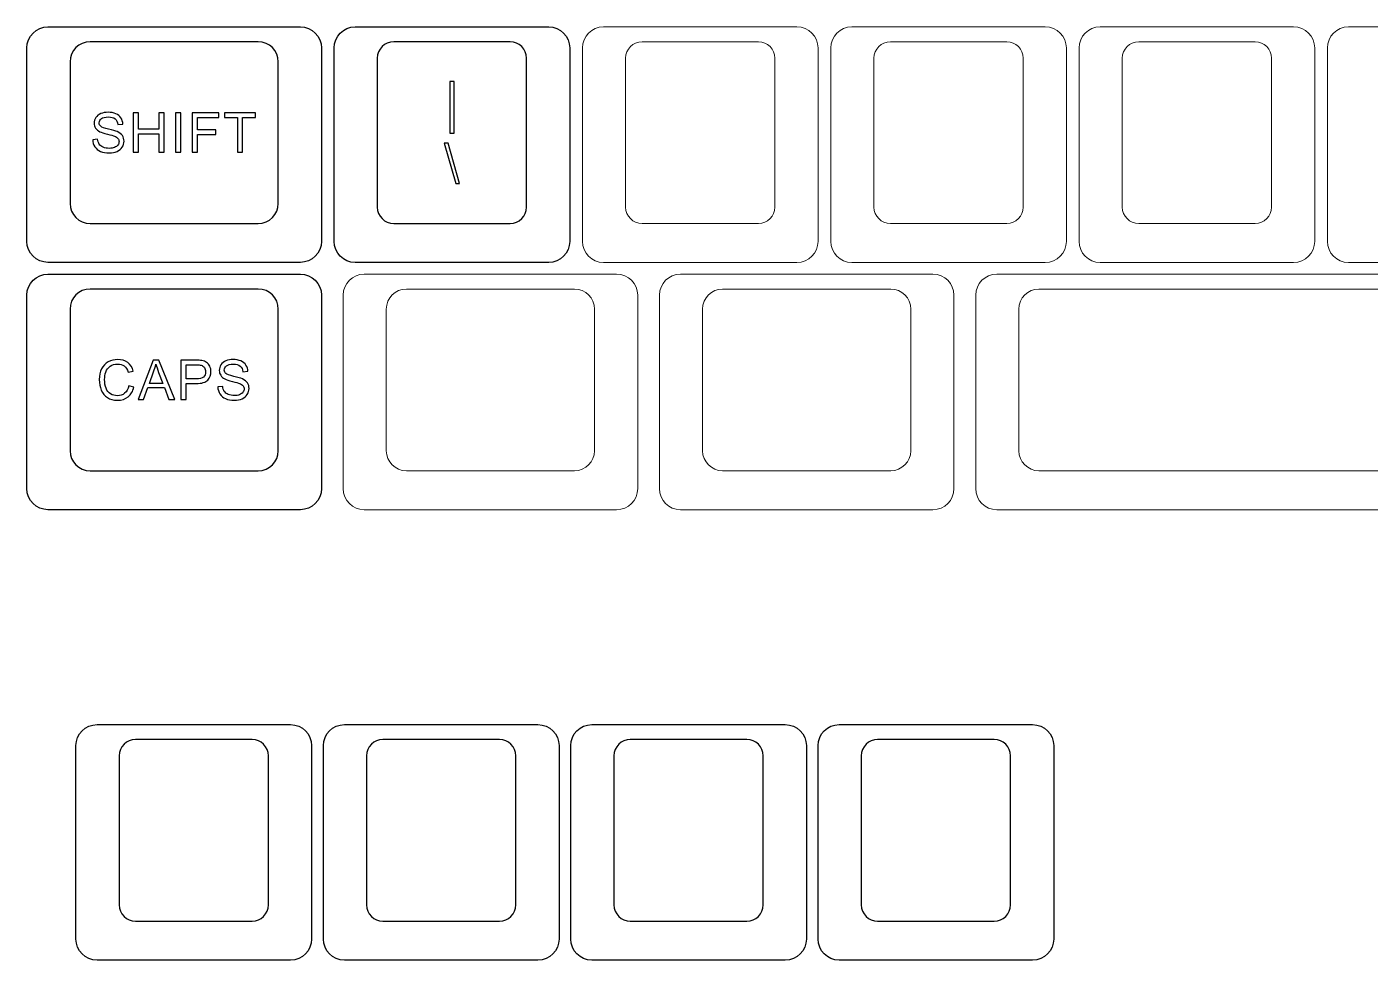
# Model space of a CAD drawing. Header units: millimetres. Extents: x -493 to 473, y -489 to 489.
# Drawn here: x 45.8 to 149.3, y -109 to -37.1 of the extents above; entities that cross this region are included whole.
import ezdxf

# ---------------------------------------------------------------- set-up
doc = ezdxf.new("R2010")
doc.units = ezdxf.units.MM
doc.header["$MEASUREMENT"] = 0
doc.layers.add('Layer 1', color=7, linetype='Continuous')

msp = doc.modelspace()

# ---------------------------------------------------------------- linework, layer by layer
at = {"layer": 'Layer 1', "color": 251}
for points in [[(47.423, -55.233), (47.423, -55.233), (66.8626, -55.233), (66.8626, -55.233), (66.8626, -55.233), (67.7558, -55.233), (68.4865, -54.5023), (68.4865, -53.6091), (68.4865, -53.6091), (68.4865, -53.6091), (68.4865, -38.7069), (68.4865, -38.7069), (68.4865, -38.7069), (68.4865, -37.8137), (67.7558, -37.083), (66.8626, -37.083), (66.8626, -37.083), (66.8626, -37.083), (47.423, -37.083), (47.423, -37.083), (47.423, -37.083), (46.5298, -37.083), (45.799, -37.8137), (45.799, -38.7069), (45.799, -38.7069), (45.799, -38.7069), (45.799, -53.6091), (45.799, -53.6091), (45.799, -53.6091), (45.799, -54.5023), (46.5298, -55.233), (47.423, -55.233)], [(50.6663, -38.233), (50.6663, -38.233), (63.6191, -38.233), (63.6191, -38.233), (63.6191, -38.233), (64.4674, -38.233), (65.1615, -38.927), (65.1615, -39.7753), (65.1615, -39.7753), (65.1615, -39.7753), (65.1615, -50.6906), (65.1615, -50.6906), (65.1615, -50.6906), (65.1615, -51.5389), (64.4674, -52.233), (63.6191, -52.233), (63.6191, -52.233), (63.6191, -52.233), (50.6663, -52.233), (50.6663, -52.233), (50.6663, -52.233), (49.818, -52.233), (49.1239, -51.5389), (49.1239, -50.6906), (49.1239, -50.6906), (49.1239, -50.6906), (49.1239, -39.7753), (49.1239, -39.7753), (49.1239, -39.7753), (49.1239, -38.927), (49.818, -38.233), (50.6663, -38.233)], [(47.423, -74.2832), (47.423, -74.2832), (66.8626, -74.2832), (66.8626, -74.2832), (66.8626, -74.2832), (67.7558, -74.2832), (68.4865, -73.5525), (68.4865, -72.6593), (68.4865, -72.6593), (68.4865, -72.6593), (68.4865, -57.7571), (68.4865, -57.7571), (68.4865, -57.7571), (68.4865, -56.8639), (67.7558, -56.1332), (66.8626, -56.1332), (66.8626, -56.1332), (66.8626, -56.1332), (47.423, -56.1332), (47.423, -56.1332), (47.423, -56.1332), (46.5298, -56.1332), (45.799, -56.8639), (45.799, -57.7571), (45.799, -57.7571), (45.799, -57.7571), (45.799, -72.6593), (45.799, -72.6593), (45.799, -72.6593), (45.799, -73.5525), (46.5298, -74.2832), (47.423, -74.2832)], [(50.6663, -57.2832), (50.6663, -57.2832), (63.6191, -57.2832), (63.6191, -57.2832), (63.6191, -57.2832), (64.4674, -57.2832), (65.1615, -57.9772), (65.1615, -58.8255), (65.1615, -58.8255), (65.1615, -58.8255), (65.1615, -69.7408), (65.1615, -69.7408), (65.1615, -69.7408), (65.1615, -70.5891), (64.4674, -71.2832), (63.6191, -71.2832), (63.6191, -71.2832), (63.6191, -71.2832), (50.6663, -71.2832), (50.6663, -71.2832), (50.6663, -71.2832), (49.818, -71.2832), (49.1239, -70.5891), (49.1239, -69.7408), (49.1239, -69.7408), (49.1239, -69.7408), (49.1239, -58.8255), (49.1239, -58.8255), (49.1239, -58.8255), (49.1239, -57.9772), (49.818, -57.2832), (50.6663, -57.2832)], [(51.207, -108.9894), (51.207, -108.9894), (66.1092, -108.9894), (66.1092, -108.9894), (66.1092, -108.9894), (67.0024, -108.9894), (67.7331, -108.2587), (67.7331, -107.3655), (67.7331, -107.3655), (67.7331, -107.3655), (67.7331, -92.4633), (67.7331, -92.4633), (67.7331, -92.4633), (67.7331, -91.5701), (67.0024, -90.8394), (66.1092, -90.8394), (66.1092, -90.8394), (66.1092, -90.8394), (51.207, -90.8394), (51.207, -90.8394), (51.207, -90.8394), (50.3138, -90.8394), (49.5831, -91.5701), (49.5831, -92.4633), (49.5831, -92.4633), (49.5831, -92.4633), (49.5831, -107.3655), (49.5831, -107.3655), (49.5831, -107.3655), (49.5831, -108.2587), (50.3138, -108.9894), (51.207, -108.9894)], [(70.257, -108.9894), (70.257, -108.9894), (85.1592, -108.9894), (85.1592, -108.9894), (85.1592, -108.9894), (86.0524, -108.9894), (86.7831, -108.2587), (86.7831, -107.3655), (86.7831, -107.3655), (86.7831, -107.3655), (86.7831, -92.4633), (86.7831, -92.4633), (86.7831, -92.4633), (86.7831, -91.5701), (86.0524, -90.8394), (85.1592, -90.8394), (85.1592, -90.8394), (85.1592, -90.8394), (70.257, -90.8394), (70.257, -90.8394), (70.257, -90.8394), (69.3638, -90.8394), (68.6331, -91.5701), (68.6331, -92.4633), (68.6331, -92.4633), (68.6331, -92.4633), (68.6331, -107.3655), (68.6331, -107.3655), (68.6331, -107.3655), (68.6331, -108.2587), (69.3638, -108.9894), (70.257, -108.9894)], [(89.307, -108.9894), (89.307, -108.9894), (104.2092, -108.9894), (104.2092, -108.9894), (104.2092, -108.9894), (105.1024, -108.9894), (105.8331, -108.2587), (105.8331, -107.3655), (105.8331, -107.3655), (105.8331, -107.3655), (105.8331, -92.4633), (105.8331, -92.4633), (105.8331, -92.4633), (105.8331, -91.5701), (105.1024, -90.8394), (104.2092, -90.8394), (104.2092, -90.8394), (104.2092, -90.8394), (89.307, -90.8394), (89.307, -90.8394), (89.307, -90.8394), (88.4138, -90.8394), (87.6831, -91.5701), (87.6831, -92.4633), (87.6831, -92.4633), (87.6831, -92.4633), (87.6831, -107.3655), (87.6831, -107.3655), (87.6831, -107.3655), (87.6831, -108.2587), (88.4138, -108.9894), (89.307, -108.9894)], [(108.357, -108.9894), (108.357, -108.9894), (123.2592, -108.9894), (123.2592, -108.9894), (123.2592, -108.9894), (124.1524, -108.9894), (124.8831, -108.2587), (124.8831, -107.3655), (124.8831, -107.3655), (124.8831, -107.3655), (124.8831, -92.4633), (124.8831, -92.4633), (124.8831, -92.4633), (124.8831, -91.5701), (124.1524, -90.8394), (123.2592, -90.8394), (123.2592, -90.8394), (123.2592, -90.8394), (108.357, -90.8394), (108.357, -90.8394), (108.357, -90.8394), (107.4638, -90.8394), (106.7331, -91.5701), (106.7331, -92.4633), (106.7331, -92.4633), (106.7331, -92.4633), (106.7331, -107.3655), (106.7331, -107.3655), (106.7331, -107.3655), (106.7331, -108.2587), (107.4638, -108.9894), (108.357, -108.9894)], [(54.175, -91.9894), (54.175, -91.9894), (63.1412, -91.9894), (63.1412, -91.9894), (63.1412, -91.9894), (63.8381, -91.9894), (64.4081, -92.5594), (64.4081, -93.2562), (64.4081, -93.2562), (64.4081, -93.2562), (64.4081, -104.7225), (64.4081, -104.7225), (64.4081, -104.7225), (64.4081, -105.4193), (63.8381, -105.9894), (63.1412, -105.9894), (63.1412, -105.9894), (63.1412, -105.9894), (54.175, -105.9894), (54.175, -105.9894), (54.175, -105.9894), (53.4781, -105.9894), (52.9081, -105.4193), (52.9081, -104.7225), (52.9081, -104.7225), (52.9081, -104.7225), (52.9081, -93.2562), (52.9081, -93.2562), (52.9081, -93.2562), (52.9081, -92.5594), (53.4781, -91.9894), (54.175, -91.9894)], [(73.225, -91.9894), (73.225, -91.9894), (82.1912, -91.9894), (82.1912, -91.9894), (82.1912, -91.9894), (82.8881, -91.9894), (83.4581, -92.5594), (83.4581, -93.2562), (83.4581, -93.2562), (83.4581, -93.2562), (83.4581, -104.7225), (83.4581, -104.7225), (83.4581, -104.7225), (83.4581, -105.4193), (82.8881, -105.9894), (82.1912, -105.9894), (82.1912, -105.9894), (82.1912, -105.9894), (73.225, -105.9894), (73.225, -105.9894), (73.225, -105.9894), (72.5281, -105.9894), (71.9581, -105.4193), (71.9581, -104.7225), (71.9581, -104.7225), (71.9581, -104.7225), (71.9581, -93.2562), (71.9581, -93.2562), (71.9581, -93.2562), (71.9581, -92.5594), (72.5281, -91.9894), (73.225, -91.9894)], [(92.275, -91.9894), (92.275, -91.9894), (101.2412, -91.9894), (101.2412, -91.9894), (101.2412, -91.9894), (101.9381, -91.9894), (102.5081, -92.5594), (102.5081, -93.2562), (102.5081, -93.2562), (102.5081, -93.2562), (102.5081, -104.7225), (102.5081, -104.7225), (102.5081, -104.7225), (102.5081, -105.4193), (101.9381, -105.9894), (101.2412, -105.9894), (101.2412, -105.9894), (101.2412, -105.9894), (92.275, -105.9894), (92.275, -105.9894), (92.275, -105.9894), (91.5781, -105.9894), (91.0081, -105.4193), (91.0081, -104.7225), (91.0081, -104.7225), (91.0081, -104.7225), (91.0081, -93.2562), (91.0081, -93.2562), (91.0081, -93.2562), (91.0081, -92.5594), (91.5781, -91.9894), (92.275, -91.9894)], [(111.325, -91.9894), (111.325, -91.9894), (120.2912, -91.9894), (120.2912, -91.9894), (120.2912, -91.9894), (120.9881, -91.9894), (121.5581, -92.5594), (121.5581, -93.2562), (121.5581, -93.2562), (121.5581, -93.2562), (121.5581, -104.7225), (121.5581, -104.7225), (121.5581, -104.7225), (121.5581, -105.4193), (120.9881, -105.9894), (120.2912, -105.9894), (120.2912, -105.9894), (120.2912, -105.9894), (111.325, -105.9894), (111.325, -105.9894), (111.325, -105.9894), (110.6281, -105.9894), (110.0581, -105.4193), (110.0581, -104.7225), (110.0581, -104.7225), (110.0581, -104.7225), (110.0581, -93.2562), (110.0581, -93.2562), (110.0581, -93.2562), (110.0581, -92.5594), (110.6281, -91.9894), (111.325, -91.9894)]]:
    msp.add_open_spline(points, degree=3, knots=[0, 0, 0, 0, 0.11111111, 0.11111111, 0.11111111, 0.11111111, 0.22222222, 0.22222222, 0.22222222, 0.22222222, 0.33333333, 0.33333333, 0.33333333, 0.33333333, 0.44444444, 0.44444444, 0.44444444, 0.44444444, 0.55555556, 0.55555556, 0.55555556, 0.55555556, 0.66666667, 0.66666667, 0.66666667, 0.66666667, 0.77777778, 0.77777778, 0.77777778, 0.77777778, 1, 1, 1, 1], dxfattribs=at)
at = {"layer": 'Layer 1', "color": 169}
msp.add_open_spline([(71.0854, -55.2332), (71.0854, -55.2332), (85.9876, -55.2332), (85.9876, -55.2332), (85.9876, -55.2332), (86.8808, -55.2332), (87.6115, -54.5025), (87.6115, -53.6093), (87.6115, -53.6093), (87.6115, -53.6093), (87.6115, -38.7071), (87.6115, -38.7071), (87.6115, -38.7071), (87.6115, -37.8139), (86.8808, -37.0832), (85.9876, -37.0832), (85.9876, -37.0832), (85.9876, -37.0832), (71.0854, -37.0832), (71.0854, -37.0832), (71.0854, -37.0832), (70.1922, -37.0832), (69.4615, -37.8139), (69.4615, -38.7071), (69.4615, -38.7071), (69.4615, -38.7071), (69.4615, -53.6093), (69.4615, -53.6093), (69.4615, -53.6093), (69.4615, -54.5025), (70.1922, -55.2332), (71.0854, -55.2332)], degree=3, knots=[0, 0, 0, 0, 0.11111111, 0.11111111, 0.11111111, 0.11111111, 0.22222222, 0.22222222, 0.22222222, 0.22222222, 0.33333333, 0.33333333, 0.33333333, 0.33333333, 0.44444444, 0.44444444, 0.44444444, 0.44444444, 0.55555556, 0.55555556, 0.55555556, 0.55555556, 0.66666667, 0.66666667, 0.66666667, 0.66666667, 0.77777778, 0.77777778, 0.77777778, 0.77777778, 1, 1, 1, 1], dxfattribs=at)
at = {"layer": 'Layer 1', "color": 250, "lineweight": 9}
for points in [[(90.2104, -55.2332), (90.2104, -55.2332), (105.1126, -55.2332), (105.1126, -55.2332), (105.1126, -55.2332), (106.0058, -55.2332), (106.7365, -54.5025), (106.7365, -53.6093), (106.7365, -53.6093), (106.7365, -53.6093), (106.7365, -38.7071), (106.7365, -38.7071), (106.7365, -38.7071), (106.7365, -37.8139), (106.0058, -37.0832), (105.1126, -37.0832), (105.1126, -37.0832), (105.1126, -37.0832), (90.2104, -37.0832), (90.2104, -37.0832), (90.2104, -37.0832), (89.3172, -37.0832), (88.5865, -37.8139), (88.5865, -38.7071), (88.5865, -38.7071), (88.5865, -38.7071), (88.5865, -53.6093), (88.5865, -53.6093), (88.5865, -53.6093), (88.5865, -54.5025), (89.3172, -55.2332), (90.2104, -55.2332)], [(109.3354, -55.2332), (109.3354, -55.2332), (124.2376, -55.2332), (124.2376, -55.2332), (124.2376, -55.2332), (125.1308, -55.2332), (125.8615, -54.5025), (125.8615, -53.6093), (125.8615, -53.6093), (125.8615, -53.6093), (125.8615, -38.7071), (125.8615, -38.7071), (125.8615, -38.7071), (125.8615, -37.8139), (125.1308, -37.0832), (124.2376, -37.0832), (124.2376, -37.0832), (124.2376, -37.0832), (109.3354, -37.0832), (109.3354, -37.0832), (109.3354, -37.0832), (108.4422, -37.0832), (107.7115, -37.8139), (107.7115, -38.7071), (107.7115, -38.7071), (107.7115, -38.7071), (107.7115, -53.6093), (107.7115, -53.6093), (107.7115, -53.6093), (107.7115, -54.5025), (108.4422, -55.2332), (109.3354, -55.2332)], [(128.4604, -55.2332), (128.4604, -55.2332), (143.3626, -55.2332), (143.3626, -55.2332), (143.3626, -55.2332), (144.2558, -55.2332), (144.9865, -54.5025), (144.9865, -53.6093), (144.9865, -53.6093), (144.9865, -53.6093), (144.9865, -38.7071), (144.9865, -38.7071), (144.9865, -38.7071), (144.9865, -37.8139), (144.2558, -37.0832), (143.3626, -37.0832), (143.3626, -37.0832), (143.3626, -37.0832), (128.4604, -37.0832), (128.4604, -37.0832), (128.4604, -37.0832), (127.5672, -37.0832), (126.8365, -37.8139), (126.8365, -38.7071), (126.8365, -38.7071), (126.8365, -38.7071), (126.8365, -53.6093), (126.8365, -53.6093), (126.8365, -53.6093), (126.8365, -54.5025), (127.5672, -55.2332), (128.4604, -55.2332)], [(147.5854, -55.2332), (147.5854, -55.2332), (162.4876, -55.2332), (162.4876, -55.2332), (162.4876, -55.2332), (163.3808, -55.2332), (164.1115, -54.5025), (164.1115, -53.6093), (164.1115, -53.6093), (164.1115, -53.6093), (164.1115, -38.7071), (164.1115, -38.7071), (164.1115, -38.7071), (164.1115, -37.8139), (163.3808, -37.0832), (162.4876, -37.0832), (162.4876, -37.0832), (162.4876, -37.0832), (147.5854, -37.0832), (147.5854, -37.0832), (147.5854, -37.0832), (146.6922, -37.0832), (145.9615, -37.8139), (145.9615, -38.7071), (145.9615, -38.7071), (145.9615, -38.7071), (145.9615, -53.6093), (145.9615, -53.6093), (145.9615, -53.6093), (145.9615, -54.5025), (146.6922, -55.2332), (147.5854, -55.2332)], [(93.1784, -38.2332), (93.1784, -38.2332), (102.1446, -38.2332), (102.1446, -38.2332), (102.1446, -38.2332), (102.8415, -38.2332), (103.4115, -38.8032), (103.4115, -39.5), (103.4115, -39.5), (103.4115, -39.5), (103.4115, -50.9663), (103.4115, -50.9663), (103.4115, -50.9663), (103.4115, -51.6631), (102.8415, -52.2332), (102.1446, -52.2332), (102.1446, -52.2332), (102.1446, -52.2332), (93.1784, -52.2332), (93.1784, -52.2332), (93.1784, -52.2332), (92.4815, -52.2332), (91.9115, -51.6631), (91.9115, -50.9663), (91.9115, -50.9663), (91.9115, -50.9663), (91.9115, -39.5), (91.9115, -39.5), (91.9115, -39.5), (91.9115, -38.8032), (92.4815, -38.2332), (93.1784, -38.2332)], [(112.3034, -38.2332), (112.3034, -38.2332), (121.2696, -38.2332), (121.2696, -38.2332), (121.2696, -38.2332), (121.9665, -38.2332), (122.5365, -38.8032), (122.5365, -39.5), (122.5365, -39.5), (122.5365, -39.5), (122.5365, -50.9663), (122.5365, -50.9663), (122.5365, -50.9663), (122.5365, -51.6631), (121.9665, -52.2332), (121.2696, -52.2332), (121.2696, -52.2332), (121.2696, -52.2332), (112.3034, -52.2332), (112.3034, -52.2332), (112.3034, -52.2332), (111.6065, -52.2332), (111.0365, -51.6631), (111.0365, -50.9663), (111.0365, -50.9663), (111.0365, -50.9663), (111.0365, -39.5), (111.0365, -39.5), (111.0365, -39.5), (111.0365, -38.8032), (111.6065, -38.2332), (112.3034, -38.2332)], [(131.4284, -38.2332), (131.4284, -38.2332), (140.3946, -38.2332), (140.3946, -38.2332), (140.3946, -38.2332), (141.0915, -38.2332), (141.6615, -38.8032), (141.6615, -39.5), (141.6615, -39.5), (141.6615, -39.5), (141.6615, -50.9663), (141.6615, -50.9663), (141.6615, -50.9663), (141.6615, -51.6631), (141.0915, -52.2332), (140.3946, -52.2332), (140.3946, -52.2332), (140.3946, -52.2332), (131.4284, -52.2332), (131.4284, -52.2332), (131.4284, -52.2332), (130.7315, -52.2332), (130.1615, -51.6631), (130.1615, -50.9663), (130.1615, -50.9663), (130.1615, -50.9663), (130.1615, -39.5), (130.1615, -39.5), (130.1615, -39.5), (130.1615, -38.8032), (130.7315, -38.2332), (131.4284, -38.2332)], [(71.7819, -74.2832), (71.7819, -74.2832), (91.2215, -74.2832), (91.2215, -74.2832), (91.2215, -74.2832), (92.1147, -74.2832), (92.8454, -73.5525), (92.8454, -72.6593), (92.8454, -72.6593), (92.8454, -72.6593), (92.8454, -57.7571), (92.8454, -57.7571), (92.8454, -57.7571), (92.8454, -56.8639), (92.1147, -56.1332), (91.2215, -56.1332), (91.2215, -56.1332), (91.2215, -56.1332), (71.7819, -56.1332), (71.7819, -56.1332), (71.7819, -56.1332), (70.8887, -56.1332), (70.1579, -56.8639), (70.1579, -57.7571), (70.1579, -57.7571), (70.1579, -57.7571), (70.1579, -72.6593), (70.1579, -72.6593), (70.1579, -72.6593), (70.1579, -73.5525), (70.8887, -74.2832), (71.7819, -74.2832)], [(96.1408, -74.2832), (96.1408, -74.2832), (115.5804, -74.2832), (115.5804, -74.2832), (115.5804, -74.2832), (116.4736, -74.2832), (117.2043, -73.5525), (117.2043, -72.6593), (117.2043, -72.6593), (117.2043, -72.6593), (117.2043, -57.7571), (117.2043, -57.7571), (117.2043, -57.7571), (117.2043, -56.8639), (116.4736, -56.1332), (115.5804, -56.1332), (115.5804, -56.1332), (115.5804, -56.1332), (96.1408, -56.1332), (96.1408, -56.1332), (96.1408, -56.1332), (95.2476, -56.1332), (94.5168, -56.8639), (94.5168, -57.7571), (94.5168, -57.7571), (94.5168, -57.7571), (94.5168, -72.6593), (94.5168, -72.6593), (94.5168, -72.6593), (94.5168, -73.5525), (95.2476, -74.2832), (96.1408, -74.2832)], [(120.4995, -74.2832), (120.4995, -74.2832), (230.6894, -74.2832), (230.6894, -74.2832), (230.6894, -74.2832), (231.5823, -74.2832), (232.3132, -73.5525), (232.3132, -72.6593), (232.3132, -72.6593), (232.3132, -72.6593), (232.3132, -57.7571), (232.3132, -57.7571), (232.3132, -57.7571), (232.3132, -56.8639), (231.5823, -56.1332), (230.6894, -56.1332), (230.6894, -56.1332), (230.6894, -56.1332), (120.4995, -56.1332), (120.4995, -56.1332), (120.4995, -56.1332), (119.6067, -56.1332), (118.8757, -56.8639), (118.8757, -57.7571), (118.8757, -57.7571), (118.8757, -57.7571), (118.8757, -72.6593), (118.8757, -72.6593), (118.8757, -72.6593), (118.8757, -73.5525), (119.6067, -74.2832), (120.4995, -74.2832)], [(75.0252, -57.2832), (75.0252, -57.2832), (87.978, -57.2832), (87.978, -57.2832), (87.978, -57.2832), (88.8263, -57.2832), (89.5204, -57.9772), (89.5204, -58.8255), (89.5204, -58.8255), (89.5204, -58.8255), (89.5204, -69.7408), (89.5204, -69.7408), (89.5204, -69.7408), (89.5204, -70.5891), (88.8263, -71.2832), (87.978, -71.2832), (87.978, -71.2832), (87.978, -71.2832), (75.0252, -71.2832), (75.0252, -71.2832), (75.0252, -71.2832), (74.1769, -71.2832), (73.4828, -70.5891), (73.4828, -69.7408), (73.4828, -69.7408), (73.4828, -69.7408), (73.4828, -58.8255), (73.4828, -58.8255), (73.4828, -58.8255), (73.4828, -57.9772), (74.1769, -57.2832), (75.0252, -57.2832)], [(99.3841, -57.2832), (99.3841, -57.2832), (112.3369, -57.2832), (112.3369, -57.2832), (112.3369, -57.2832), (113.1852, -57.2832), (113.8793, -57.9772), (113.8793, -58.8255), (113.8793, -58.8255), (113.8793, -58.8255), (113.8793, -69.7408), (113.8793, -69.7408), (113.8793, -69.7408), (113.8793, -70.5891), (113.1852, -71.2832), (112.3369, -71.2832), (112.3369, -71.2832), (112.3369, -71.2832), (99.3841, -71.2832), (99.3841, -71.2832), (99.3841, -71.2832), (98.5358, -71.2832), (97.8417, -70.5891), (97.8417, -69.7408), (97.8417, -69.7408), (97.8417, -69.7408), (97.8417, -58.8255), (97.8417, -58.8255), (97.8417, -58.8255), (97.8417, -57.9772), (98.5358, -57.2832), (99.3841, -57.2832)], [(123.7427, -57.2832), (123.7427, -57.2832), (227.4462, -57.2832), (227.4462, -57.2832), (227.4462, -57.2832), (228.2938, -57.2832), (228.9882, -57.9772), (228.9882, -58.8255), (228.9882, -58.8255), (228.9882, -58.8255), (228.9882, -69.7408), (228.9882, -69.7408), (228.9882, -69.7408), (228.9882, -70.5891), (228.2938, -71.2832), (227.4462, -71.2832), (227.4462, -71.2832), (227.4462, -71.2832), (123.7427, -71.2832), (123.7427, -71.2832), (123.7427, -71.2832), (122.8951, -71.2832), (122.2007, -70.5891), (122.2007, -69.7408), (122.2007, -69.7408), (122.2007, -69.7408), (122.2007, -58.8255), (122.2007, -58.8255), (122.2007, -58.8255), (122.2007, -57.9772), (122.8951, -57.2832), (123.7427, -57.2832)]]:
    msp.add_open_spline(points, degree=3, knots=[0, 0, 0, 0, 0.11111111, 0.11111111, 0.11111111, 0.11111111, 0.22222222, 0.22222222, 0.22222222, 0.22222222, 0.33333333, 0.33333333, 0.33333333, 0.33333333, 0.44444444, 0.44444444, 0.44444444, 0.44444444, 0.55555556, 0.55555556, 0.55555556, 0.55555556, 0.66666667, 0.66666667, 0.66666667, 0.66666667, 0.77777778, 0.77777778, 0.77777778, 0.77777778, 1, 1, 1, 1], dxfattribs=at)
at = {"layer": 'Layer 1', "color": 159}
msp.add_open_spline([(74.0534, -38.2332), (74.0534, -38.2332), (83.0196, -38.2332), (83.0196, -38.2332), (83.0196, -38.2332), (83.7165, -38.2332), (84.2865, -38.8032), (84.2865, -39.5), (84.2865, -39.5), (84.2865, -39.5), (84.2865, -50.9663), (84.2865, -50.9663), (84.2865, -50.9663), (84.2865, -51.6631), (83.7165, -52.2332), (83.0196, -52.2332), (83.0196, -52.2332), (83.0196, -52.2332), (74.0534, -52.2332), (74.0534, -52.2332), (74.0534, -52.2332), (73.3565, -52.2332), (72.7865, -51.6631), (72.7865, -50.9663), (72.7865, -50.9663), (72.7865, -50.9663), (72.7865, -39.5), (72.7865, -39.5), (72.7865, -39.5), (72.7865, -38.8032), (73.3565, -38.2332), (74.0534, -38.2332)], degree=3, knots=[0, 0, 0, 0, 0.11111111, 0.11111111, 0.11111111, 0.11111111, 0.22222222, 0.22222222, 0.22222222, 0.22222222, 0.33333333, 0.33333333, 0.33333333, 0.33333333, 0.44444444, 0.44444444, 0.44444444, 0.44444444, 0.55555556, 0.55555556, 0.55555556, 0.55555556, 0.66666667, 0.66666667, 0.66666667, 0.66666667, 0.77777778, 0.77777778, 0.77777778, 0.77777778, 1, 1, 1, 1], dxfattribs=at)
at = {"layer": 'Layer 1', "color": 132}
for points, knots in [([(78.3742, -45.2731), (78.3742, -45.2731), (78.3742, -41.3023), (78.3742, -41.3023), (78.3742, -41.3023), (78.3742, -41.3023), (78.7001, -41.3023), (78.7001, -41.3023), (78.7001, -41.3023), (78.7001, -41.3023), (78.7001, -45.2731), (78.7001, -45.2731), (78.7001, -45.2731), (78.7001, -45.2731), (78.3742, -45.2731), (78.3742, -45.2731)], [0, 0, 0, 0, 0.2, 0.2, 0.2, 0.2, 0.4, 0.4, 0.4, 0.4, 0.6, 0.6, 0.6, 0.6, 1, 1, 1, 1]), ([(50.8721, -45.7748), (50.8721, -45.7748), (51.2489, -45.741), (51.2489, -45.741), (51.2489, -45.741), (51.2665, -45.8934), (51.3082, -46.0183), (51.3738, -46.1163), (51.3738, -46.1163), (51.4394, -46.2137), (51.541, -46.2927), (51.6786, -46.3534), (51.6786, -46.3534), (51.8162, -46.4134), (51.9714, -46.4437), (52.1435, -46.4437), (52.1435, -46.4437), (52.2966, -46.4437), (52.4314, -46.4211), (52.5485, -46.3753), (52.5485, -46.3753), (52.6656, -46.3294), (52.7524, -46.2666), (52.8096, -46.1869), (52.8096, -46.1869), (52.8667, -46.1072), (52.8956, -46.0204), (52.8956, -45.9272), (52.8956, -45.9272), (52.8956, -45.8327), (52.8681, -45.7501), (52.8131, -45.6789), (52.8131, -45.6789), (52.7581, -45.6083), (52.6671, -45.5491), (52.5401, -45.5004), (52.5401, -45.5004), (52.4589, -45.4693), (52.279, -45.4199), (52.0003, -45.3529), (52.0003, -45.3529), (51.7216, -45.2859), (51.5269, -45.2231), (51.4154, -45.1638), (51.4154, -45.1638), (51.2708, -45.0876), (51.1635, -44.9931), (51.093, -44.8809), (51.093, -44.8809), (51.0217, -44.7687), (50.9864, -44.6424), (50.9864, -44.5034), (50.9864, -44.5034), (50.9864, -44.3496), (51.0302, -44.2064), (51.117, -44.0738), (51.117, -44.0738), (51.2037, -43.9404), (51.33, -43.8395), (51.4972, -43.7704), (51.4972, -43.7704), (51.6638, -43.7012), (51.8493, -43.6667), (52.0532, -43.6667), (52.0532, -43.6667), (52.2776, -43.6667), (52.4758, -43.7026), (52.6473, -43.7753), (52.6473, -43.7753), (52.8187, -43.8473), (52.9507, -43.9538), (53.0431, -44.0949), (53.0431, -44.0949), (53.1355, -44.2353), (53.1849, -44.3948), (53.192, -44.5726), (53.192, -44.5726), (53.192, -44.5726), (52.8067, -44.6022), (52.8067, -44.6022), (52.8067, -44.6022), (52.7863, -44.411), (52.7164, -44.2664), (52.5972, -44.169), (52.5972, -44.169), (52.478, -44.0709), (52.3016, -44.0223), (52.0687, -44.0223), (52.0687, -44.0223), (51.826, -44.0223), (51.6489, -44.0667), (51.5382, -44.1556), (51.5382, -44.1556), (51.4274, -44.2445), (51.3717, -44.3517), (51.3717, -44.4773), (51.3717, -44.4773), (51.3717, -44.586), (51.4112, -44.6756), (51.4895, -44.7461), (51.4895, -44.7461), (51.5671, -44.816), (51.7682, -44.8887), (52.0941, -44.962), (52.0941, -44.962), (52.4201, -45.0361), (52.6438, -45.1003), (52.7651, -45.1554), (52.7651, -45.1554), (52.9408, -45.2365), (53.0713, -45.3388), (53.1553, -45.4637), (53.1553, -45.4637), (53.2393, -45.5879), (53.2809, -45.7311), (53.2809, -45.8934), (53.2809, -45.8934), (53.2809, -46.0549), (53.235, -46.2059), (53.1426, -46.3485), (53.1426, -46.3485), (53.0502, -46.491), (52.9182, -46.6017), (52.7454, -46.6808), (52.7454, -46.6808), (52.5725, -46.7598), (52.3785, -46.7993), (52.1619, -46.7993), (52.1619, -46.7993), (51.8881, -46.7993), (51.6588, -46.7591), (51.474, -46.6794), (51.474, -46.6794), (51.2884, -46.5996), (51.1438, -46.4797), (51.0386, -46.3188), (51.0386, -46.3188), (50.9328, -46.1587), (50.8778, -45.9773), (50.8721, -45.7748)], [0, 0, 0, 0, 0.02777778, 0.02777778, 0.02777778, 0.02777778, 0.05555556, 0.05555556, 0.05555556, 0.05555556, 0.08333333, 0.08333333, 0.08333333, 0.08333333, 0.11111111, 0.11111111, 0.11111111, 0.11111111, 0.13888889, 0.13888889, 0.13888889, 0.13888889, 0.16666667, 0.16666667, 0.16666667, 0.16666667, 0.19444444, 0.19444444, 0.19444444, 0.19444444, 0.22222222, 0.22222222, 0.22222222, 0.22222222, 0.25, 0.25, 0.25, 0.25, 0.27777778, 0.27777778, 0.27777778, 0.27777778, 0.30555556, 0.30555556, 0.30555556, 0.30555556, 0.33333333, 0.33333333, 0.33333333, 0.33333333, 0.36111111, 0.36111111, 0.36111111, 0.36111111, 0.38888889, 0.38888889, 0.38888889, 0.38888889, 0.41666667, 0.41666667, 0.41666667, 0.41666667, 0.44444444, 0.44444444, 0.44444444, 0.44444444, 0.47222222, 0.47222222, 0.47222222, 0.47222222, 0.5, 0.5, 0.5, 0.5, 0.52777778, 0.52777778, 0.52777778, 0.52777778, 0.55555556, 0.55555556, 0.55555556, 0.55555556, 0.58333333, 0.58333333, 0.58333333, 0.58333333, 0.61111111, 0.61111111, 0.61111111, 0.61111111, 0.63888889, 0.63888889, 0.63888889, 0.63888889, 0.66666667, 0.66666667, 0.66666667, 0.66666667, 0.69444444, 0.69444444, 0.69444444, 0.69444444, 0.72222222, 0.72222222, 0.72222222, 0.72222222, 0.75, 0.75, 0.75, 0.75, 0.77777778, 0.77777778, 0.77777778, 0.77777778, 0.80555556, 0.80555556, 0.80555556, 0.80555556, 0.83333333, 0.83333333, 0.83333333, 0.83333333, 0.86111111, 0.86111111, 0.86111111, 0.86111111, 0.88888889, 0.88888889, 0.88888889, 0.88888889, 0.91666667, 0.91666667, 0.91666667, 0.91666667, 0.94444444, 0.94444444, 0.94444444, 0.94444444, 1, 1, 1, 1]), ([(53.9928, -46.7485), (53.9928, -46.7485), (53.9928, -43.7175), (53.9928, -43.7175), (53.9928, -43.7175), (53.9928, -43.7175), (54.395, -43.7175), (54.395, -43.7175), (54.395, -43.7175), (54.395, -43.7175), (54.395, -44.9663), (54.395, -44.9663), (54.395, -44.9663), (54.395, -44.9663), (55.9613, -44.9663), (55.9613, -44.9663), (55.9613, -44.9663), (55.9613, -44.9663), (55.9613, -43.7175), (55.9613, -43.7175), (55.9613, -43.7175), (55.9613, -43.7175), (56.3634, -43.7175), (56.3634, -43.7175), (56.3634, -43.7175), (56.3634, -43.7175), (56.3634, -46.7485), (56.3634, -46.7485), (56.3634, -46.7485), (56.3634, -46.7485), (55.9613, -46.7485), (55.9613, -46.7485), (55.9613, -46.7485), (55.9613, -46.7485), (55.9613, -45.3219), (55.9613, -45.3219), (55.9613, -45.3219), (55.9613, -45.3219), (54.395, -45.3219), (54.395, -45.3219), (54.395, -45.3219), (54.395, -45.3219), (54.395, -46.7485), (54.395, -46.7485), (54.395, -46.7485), (54.395, -46.7485), (53.9928, -46.7485), (53.9928, -46.7485)], [0, 0, 0, 0, 0.07692308, 0.07692308, 0.07692308, 0.07692308, 0.15384615, 0.15384615, 0.15384615, 0.15384615, 0.23076923, 0.23076923, 0.23076923, 0.23076923, 0.30769231, 0.30769231, 0.30769231, 0.30769231, 0.38461538, 0.38461538, 0.38461538, 0.38461538, 0.46153846, 0.46153846, 0.46153846, 0.46153846, 0.53846154, 0.53846154, 0.53846154, 0.53846154, 0.61538462, 0.61538462, 0.61538462, 0.61538462, 0.69230769, 0.69230769, 0.69230769, 0.69230769, 0.76923077, 0.76923077, 0.76923077, 0.76923077, 0.84615385, 0.84615385, 0.84615385, 0.84615385, 1, 1, 1, 1]), ([(57.2496, -46.7485), (57.2496, -46.7485), (57.2496, -43.7175), (57.2496, -43.7175), (57.2496, -43.7175), (57.2496, -43.7175), (57.6518, -43.7175), (57.6518, -43.7175), (57.6518, -43.7175), (57.6518, -43.7175), (57.6518, -46.7485), (57.6518, -46.7485), (57.6518, -46.7485), (57.6518, -46.7485), (57.2496, -46.7485), (57.2496, -46.7485)], [0, 0, 0, 0, 0.2, 0.2, 0.2, 0.2, 0.4, 0.4, 0.4, 0.4, 0.6, 0.6, 0.6, 0.6, 1, 1, 1, 1]), ([(58.528, -46.7485), (58.528, -46.7485), (58.528, -43.7175), (58.528, -43.7175), (58.528, -43.7175), (58.528, -43.7175), (60.5727, -43.7175), (60.5727, -43.7175), (60.5727, -43.7175), (60.5727, -43.7175), (60.5727, -44.0731), (60.5727, -44.0731), (60.5727, -44.0731), (60.5727, -44.0731), (58.9302, -44.0731), (58.9302, -44.0731), (58.9302, -44.0731), (58.9302, -44.0731), (58.9302, -45.0171), (58.9302, -45.0171), (58.9302, -45.0171), (58.9302, -45.0171), (60.3526, -45.0171), (60.3526, -45.0171), (60.3526, -45.0171), (60.3526, -45.0171), (60.3526, -45.3727), (60.3526, -45.3727), (60.3526, -45.3727), (60.3526, -45.3727), (58.9302, -45.3727), (58.9302, -45.3727), (58.9302, -45.3727), (58.9302, -45.3727), (58.9302, -46.7485), (58.9302, -46.7485), (58.9302, -46.7485), (58.9302, -46.7485), (58.528, -46.7485), (58.528, -46.7485)], [0, 0, 0, 0, 0.09090909, 0.09090909, 0.09090909, 0.09090909, 0.18181818, 0.18181818, 0.18181818, 0.18181818, 0.27272727, 0.27272727, 0.27272727, 0.27272727, 0.36363636, 0.36363636, 0.36363636, 0.36363636, 0.45454545, 0.45454545, 0.45454545, 0.45454545, 0.54545455, 0.54545455, 0.54545455, 0.54545455, 0.63636364, 0.63636364, 0.63636364, 0.63636364, 0.72727273, 0.72727273, 0.72727273, 0.72727273, 0.81818182, 0.81818182, 0.81818182, 0.81818182, 1, 1, 1, 1]), ([(62.012, -46.7485), (62.012, -46.7485), (62.012, -44.0731), (62.012, -44.0731), (62.012, -44.0731), (62.012, -44.0731), (61.013, -44.0731), (61.013, -44.0731), (61.013, -44.0731), (61.013, -44.0731), (61.013, -43.7175), (61.013, -43.7175), (61.013, -43.7175), (61.013, -43.7175), (63.4132, -43.7175), (63.4132, -43.7175), (63.4132, -43.7175), (63.4132, -43.7175), (63.4132, -44.0731), (63.4132, -44.0731), (63.4132, -44.0731), (63.4132, -44.0731), (62.4142, -44.0731), (62.4142, -44.0731), (62.4142, -44.0731), (62.4142, -44.0731), (62.4142, -46.7485), (62.4142, -46.7485), (62.4142, -46.7485), (62.4142, -46.7485), (62.012, -46.7485), (62.012, -46.7485)], [0, 0, 0, 0, 0.11111111, 0.11111111, 0.11111111, 0.11111111, 0.22222222, 0.22222222, 0.22222222, 0.22222222, 0.33333333, 0.33333333, 0.33333333, 0.33333333, 0.44444444, 0.44444444, 0.44444444, 0.44444444, 0.55555556, 0.55555556, 0.55555556, 0.55555556, 0.66666667, 0.66666667, 0.66666667, 0.66666667, 0.77777778, 0.77777778, 0.77777778, 0.77777778, 1, 1, 1, 1]), ([(78.8257, -49.1642), (78.8257, -49.1642), (77.9494, -46.0316), (77.9494, -46.0316), (77.9494, -46.0316), (77.9494, -46.0316), (78.2472, -46.0316), (78.2472, -46.0316), (78.2472, -46.0316), (78.2472, -46.0316), (79.1235, -49.1642), (79.1235, -49.1642), (79.1235, -49.1642), (79.1235, -49.1642), (78.8257, -49.1642), (78.8257, -49.1642)], [0, 0, 0, 0, 0.2, 0.2, 0.2, 0.2, 0.4, 0.4, 0.4, 0.4, 0.6, 0.6, 0.6, 0.6, 1, 1, 1, 1]), ([(53.6445, -64.7354), (53.6445, -64.7354), (54.0467, -64.837), (54.0467, -64.837), (54.0467, -64.837), (53.9628, -65.1665), (53.8118, -65.417), (53.5937, -65.5899), (53.5937, -65.5899), (53.3757, -65.7627), (53.109, -65.8495), (52.7937, -65.8495), (52.7937, -65.8495), (52.4677, -65.8495), (52.2024, -65.7832), (51.9978, -65.6498), (51.9978, -65.6498), (51.7932, -65.5172), (51.638, -65.3246), (51.5314, -65.0727), (51.5314, -65.0727), (51.4249, -64.8201), (51.3713, -64.5499), (51.3713, -64.2606), (51.3713, -64.2606), (51.3713, -63.9452), (51.4312, -63.6701), (51.5519, -63.4351), (51.5519, -63.4351), (51.6725, -63.2002), (51.844, -63.0217), (52.0662, -62.8996), (52.0662, -62.8996), (52.2885, -62.7775), (52.5333, -62.7169), (52.8, -62.7169), (52.8, -62.7169), (53.1034, -62.7169), (53.3581, -62.7938), (53.5641, -62.9483), (53.5641, -62.9483), (53.7708, -63.1028), (53.9148, -63.3194), (53.9959, -63.5988), (53.9959, -63.5988), (53.9959, -63.5988), (53.6022, -63.6919), (53.6022, -63.6919), (53.6022, -63.6919), (53.5324, -63.4718), (53.4301, -63.3109), (53.2967, -63.2107), (53.2967, -63.2107), (53.1634, -63.1098), (52.9954, -63.0598), (52.7929, -63.0598), (52.7929, -63.0598), (52.5608, -63.0598), (52.3661, -63.1155), (52.2102, -63.227), (52.2102, -63.227), (52.0542, -63.3384), (51.9442, -63.4887), (51.8814, -63.6764), (51.8814, -63.6764), (51.8179, -63.8648), (51.7861, -64.0588), (51.7861, -64.2585), (51.7861, -64.2585), (51.7861, -64.516), (51.8235, -64.7411), (51.8983, -64.933), (51.8983, -64.933), (51.9731, -65.1256), (52.0895, -65.2688), (52.2476, -65.3641), (52.2476, -65.3641), (52.4056, -65.4593), (52.5763, -65.5066), (52.7605, -65.5066), (52.7605, -65.5066), (52.9849, -65.5066), (53.1739, -65.4417), (53.3292, -65.3126), (53.3292, -65.3126), (53.4844, -65.1828), (53.5895, -64.9908), (53.6445, -64.7354)], [0, 0, 0, 0, 0.04347826, 0.04347826, 0.04347826, 0.04347826, 0.08695652, 0.08695652, 0.08695652, 0.08695652, 0.13043478, 0.13043478, 0.13043478, 0.13043478, 0.17391304, 0.17391304, 0.17391304, 0.17391304, 0.2173913, 0.2173913, 0.2173913, 0.2173913, 0.26086957, 0.26086957, 0.26086957, 0.26086957, 0.30434783, 0.30434783, 0.30434783, 0.30434783, 0.34782609, 0.34782609, 0.34782609, 0.34782609, 0.39130435, 0.39130435, 0.39130435, 0.39130435, 0.43478261, 0.43478261, 0.43478261, 0.43478261, 0.47826087, 0.47826087, 0.47826087, 0.47826087, 0.52173913, 0.52173913, 0.52173913, 0.52173913, 0.56521739, 0.56521739, 0.56521739, 0.56521739, 0.60869565, 0.60869565, 0.60869565, 0.60869565, 0.65217391, 0.65217391, 0.65217391, 0.65217391, 0.69565217, 0.69565217, 0.69565217, 0.69565217, 0.73913043, 0.73913043, 0.73913043, 0.73913043, 0.7826087, 0.7826087, 0.7826087, 0.7826087, 0.82608696, 0.82608696, 0.82608696, 0.82608696, 0.86956522, 0.86956522, 0.86956522, 0.86956522, 0.91304348, 0.91304348, 0.91304348, 0.91304348, 1, 1, 1, 1]), ([(54.3593, -65.7987), (54.3593, -65.7987), (55.522, -62.7677), (55.522, -62.7677), (55.522, -62.7677), (55.522, -62.7677), (55.963, -62.7677), (55.963, -62.7677), (55.963, -62.7677), (55.963, -62.7677), (57.197, -65.7987), (57.197, -65.7987), (57.197, -65.7987), (57.197, -65.7987), (56.7405, -65.7987), (56.7405, -65.7987), (56.7405, -65.7987), (56.7405, -65.7987), (56.3898, -64.8801), (56.3898, -64.8801), (56.3898, -64.8801), (56.3898, -64.8801), (55.1135, -64.8801), (55.1135, -64.8801), (55.1135, -64.8801), (55.1135, -64.8801), (54.7847, -65.7987), (54.7847, -65.7987), (54.7847, -65.7987), (54.7847, -65.7987), (54.3593, -65.7987), (54.3593, -65.7987)], [0, 0, 0, 0, 0.11111111, 0.11111111, 0.11111111, 0.11111111, 0.22222222, 0.22222222, 0.22222222, 0.22222222, 0.33333333, 0.33333333, 0.33333333, 0.33333333, 0.44444444, 0.44444444, 0.44444444, 0.44444444, 0.55555556, 0.55555556, 0.55555556, 0.55555556, 0.66666667, 0.66666667, 0.66666667, 0.66666667, 0.77777778, 0.77777778, 0.77777778, 0.77777778, 1, 1, 1, 1]), ([(55.2313, -64.5541), (55.2313, -64.5541), (56.2642, -64.5541), (56.2642, -64.5541), (56.2642, -64.5541), (56.2642, -64.5541), (55.9481, -63.7138), (55.9481, -63.7138), (55.9481, -63.7138), (55.8529, -63.4584), (55.7809, -63.2474), (55.7308, -63.0809), (55.7308, -63.0809), (55.6892, -63.2785), (55.6335, -63.4725), (55.5636, -63.6644), (55.5636, -63.6644), (55.5636, -63.6644), (55.2313, -64.5541), (55.2313, -64.5541)], [0, 0, 0, 0, 0.16666667, 0.16666667, 0.16666667, 0.16666667, 0.33333333, 0.33333333, 0.33333333, 0.33333333, 0.5, 0.5, 0.5, 0.5, 0.66666667, 0.66666667, 0.66666667, 0.66666667, 1, 1, 1, 1]), ([(57.6641, -65.7987), (57.6641, -65.7987), (57.6641, -62.7677), (57.6641, -62.7677), (57.6641, -62.7677), (57.6641, -62.7677), (58.8085, -62.7677), (58.8085, -62.7677), (58.8085, -62.7677), (59.0095, -62.7677), (59.1634, -62.7775), (59.2699, -62.7966), (59.2699, -62.7966), (59.4188, -62.8213), (59.5436, -62.8686), (59.6445, -62.9377), (59.6445, -62.9377), (59.7454, -63.0075), (59.8266, -63.1049), (59.888, -63.2298), (59.888, -63.2298), (59.9493, -63.3547), (59.9797, -63.4923), (59.9797, -63.6425), (59.9797, -63.6425), (59.9797, -63.8994), (59.8978, -64.1174), (59.7334, -64.2952), (59.7334, -64.2952), (59.5698, -64.4737), (59.2727, -64.5626), (58.8437, -64.5626), (58.8437, -64.5626), (58.8437, -64.5626), (58.0662, -64.5626), (58.0662, -64.5626), (58.0662, -64.5626), (58.0662, -64.5626), (58.0662, -65.7987), (58.0662, -65.7987), (58.0662, -65.7987), (58.0662, -65.7987), (57.6641, -65.7987), (57.6641, -65.7987)], [0, 0, 0, 0, 0.08333333, 0.08333333, 0.08333333, 0.08333333, 0.16666667, 0.16666667, 0.16666667, 0.16666667, 0.25, 0.25, 0.25, 0.25, 0.33333333, 0.33333333, 0.33333333, 0.33333333, 0.41666667, 0.41666667, 0.41666667, 0.41666667, 0.5, 0.5, 0.5, 0.5, 0.58333333, 0.58333333, 0.58333333, 0.58333333, 0.66666667, 0.66666667, 0.66666667, 0.66666667, 0.75, 0.75, 0.75, 0.75, 0.83333333, 0.83333333, 0.83333333, 0.83333333, 1, 1, 1, 1]), ([(60.5053, -64.825), (60.5053, -64.825), (60.8821, -64.7912), (60.8821, -64.7912), (60.8821, -64.7912), (60.8997, -64.9436), (60.9414, -65.0685), (61.007, -65.1665), (61.007, -65.1665), (61.0726, -65.2639), (61.1742, -65.3429), (61.3118, -65.4036), (61.3118, -65.4036), (61.4494, -65.4636), (61.6046, -65.4939), (61.7767, -65.4939), (61.7767, -65.4939), (61.9298, -65.4939), (62.0646, -65.4713), (62.1817, -65.4255), (62.1817, -65.4255), (62.2988, -65.3796), (62.3856, -65.3168), (62.4428, -65.2371), (62.4428, -65.2371), (62.4999, -65.1574), (62.5288, -65.0706), (62.5288, -64.9774), (62.5288, -64.9774), (62.5288, -64.8829), (62.5013, -64.8003), (62.4463, -64.7291), (62.4463, -64.7291), (62.3913, -64.6585), (62.3003, -64.5993), (62.1733, -64.5506), (62.1733, -64.5506), (62.0921, -64.5195), (61.9122, -64.4701), (61.6335, -64.4031), (61.6335, -64.4031), (61.3548, -64.3361), (61.1601, -64.2733), (61.0486, -64.214), (61.0486, -64.214), (60.904, -64.1378), (60.7967, -64.0433), (60.7262, -63.9311), (60.7262, -63.9311), (60.6549, -63.8189), (60.6196, -63.6926), (60.6196, -63.5536), (60.6196, -63.5536), (60.6196, -63.3998), (60.6634, -63.2566), (60.7502, -63.124), (60.7502, -63.124), (60.8369, -62.9906), (60.9632, -62.8897), (61.1304, -62.8206), (61.1304, -62.8206), (61.297, -62.7514), (61.4825, -62.7169), (61.6864, -62.7169), (61.6864, -62.7169), (61.9108, -62.7169), (62.109, -62.7528), (62.2805, -62.8255), (62.2805, -62.8255), (62.4519, -62.8975), (62.5839, -63.004), (62.6763, -63.1451), (62.6763, -63.1451), (62.7687, -63.2855), (62.8181, -63.445), (62.8252, -63.6228), (62.8252, -63.6228), (62.8252, -63.6228), (62.4399, -63.6524), (62.4399, -63.6524), (62.4399, -63.6524), (62.4195, -63.4612), (62.3496, -63.3166), (62.2304, -63.2192), (62.2304, -63.2192), (62.1112, -63.1211), (61.9348, -63.0725), (61.7019, -63.0725), (61.7019, -63.0725), (61.4592, -63.0725), (61.2821, -63.1169), (61.1714, -63.2058), (61.1714, -63.2058), (61.0606, -63.2947), (61.0049, -63.4019), (61.0049, -63.5275), (61.0049, -63.5275), (61.0049, -63.6362), (61.0444, -63.7258), (61.1227, -63.7963), (61.1227, -63.7963), (61.2003, -63.8662), (61.4014, -63.9389), (61.7273, -64.0122), (61.7273, -64.0122), (62.0533, -64.0863), (62.277, -64.1505), (62.3983, -64.2056), (62.3983, -64.2056), (62.574, -64.2867), (62.7045, -64.389), (62.7885, -64.5139), (62.7885, -64.5139), (62.8725, -64.6381), (62.9141, -64.7813), (62.9141, -64.9436), (62.9141, -64.9436), (62.9141, -65.1051), (62.8682, -65.2561), (62.7758, -65.3987), (62.7758, -65.3987), (62.6834, -65.5412), (62.5514, -65.6519), (62.3786, -65.731), (62.3786, -65.731), (62.2057, -65.81), (62.0117, -65.8495), (61.7951, -65.8495), (61.7951, -65.8495), (61.5213, -65.8495), (61.292, -65.8093), (61.1072, -65.7296), (61.1072, -65.7296), (60.9216, -65.6498), (60.777, -65.5299), (60.6718, -65.369), (60.6718, -65.369), (60.566, -65.2089), (60.511, -65.0275), (60.5053, -64.825)], [0, 0, 0, 0, 0.02777778, 0.02777778, 0.02777778, 0.02777778, 0.05555556, 0.05555556, 0.05555556, 0.05555556, 0.08333333, 0.08333333, 0.08333333, 0.08333333, 0.11111111, 0.11111111, 0.11111111, 0.11111111, 0.13888889, 0.13888889, 0.13888889, 0.13888889, 0.16666667, 0.16666667, 0.16666667, 0.16666667, 0.19444444, 0.19444444, 0.19444444, 0.19444444, 0.22222222, 0.22222222, 0.22222222, 0.22222222, 0.25, 0.25, 0.25, 0.25, 0.27777778, 0.27777778, 0.27777778, 0.27777778, 0.30555556, 0.30555556, 0.30555556, 0.30555556, 0.33333333, 0.33333333, 0.33333333, 0.33333333, 0.36111111, 0.36111111, 0.36111111, 0.36111111, 0.38888889, 0.38888889, 0.38888889, 0.38888889, 0.41666667, 0.41666667, 0.41666667, 0.41666667, 0.44444444, 0.44444444, 0.44444444, 0.44444444, 0.47222222, 0.47222222, 0.47222222, 0.47222222, 0.5, 0.5, 0.5, 0.5, 0.52777778, 0.52777778, 0.52777778, 0.52777778, 0.55555556, 0.55555556, 0.55555556, 0.55555556, 0.58333333, 0.58333333, 0.58333333, 0.58333333, 0.61111111, 0.61111111, 0.61111111, 0.61111111, 0.63888889, 0.63888889, 0.63888889, 0.63888889, 0.66666667, 0.66666667, 0.66666667, 0.66666667, 0.69444444, 0.69444444, 0.69444444, 0.69444444, 0.72222222, 0.72222222, 0.72222222, 0.72222222, 0.75, 0.75, 0.75, 0.75, 0.77777778, 0.77777778, 0.77777778, 0.77777778, 0.80555556, 0.80555556, 0.80555556, 0.80555556, 0.83333333, 0.83333333, 0.83333333, 0.83333333, 0.86111111, 0.86111111, 0.86111111, 0.86111111, 0.88888889, 0.88888889, 0.88888889, 0.88888889, 0.91666667, 0.91666667, 0.91666667, 0.91666667, 0.94444444, 0.94444444, 0.94444444, 0.94444444, 1, 1, 1, 1]), ([(58.0662, -64.207), (58.0662, -64.207), (58.8494, -64.207), (58.8494, -64.207), (58.8494, -64.207), (59.109, -64.207), (59.2925, -64.159), (59.4018, -64.0623), (59.4018, -64.0623), (59.5105, -63.9657), (59.5648, -63.8302), (59.5648, -63.6545), (59.5648, -63.6545), (59.5648, -63.5282), (59.5331, -63.4196), (59.4689, -63.3293), (59.4689, -63.3293), (59.4047, -63.239), (59.32, -63.179), (59.2156, -63.1501), (59.2156, -63.1501), (59.1478, -63.1324), (59.023, -63.1233), (58.8416, -63.1233), (58.8416, -63.1233), (58.8416, -63.1233), (58.0662, -63.1233), (58.0662, -63.1233), (58.0662, -63.1233), (58.0662, -63.1233), (58.0662, -64.207), (58.0662, -64.207)], [0, 0, 0, 0, 0.11111111, 0.11111111, 0.11111111, 0.11111111, 0.22222222, 0.22222222, 0.22222222, 0.22222222, 0.33333333, 0.33333333, 0.33333333, 0.33333333, 0.44444444, 0.44444444, 0.44444444, 0.44444444, 0.55555556, 0.55555556, 0.55555556, 0.55555556, 0.66666667, 0.66666667, 0.66666667, 0.66666667, 0.77777778, 0.77777778, 0.77777778, 0.77777778, 1, 1, 1, 1])]:
    msp.add_open_spline(points, degree=3, knots=knots, dxfattribs=at)

doc.saveas('drawing.dxf')
